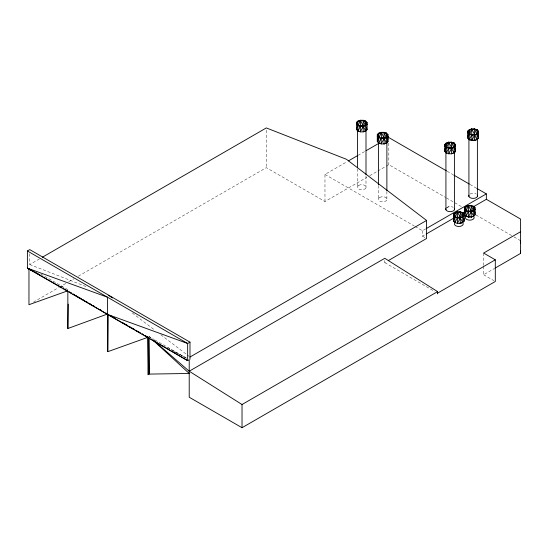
<?xml version="1.0" encoding="UTF-8"?>
<svg xmlns="http://www.w3.org/2000/svg" width="548" height="548" viewBox="0 0 548 548"><rect width="100%" height="100%" fill="white"/><g stroke="black" fill="none" stroke-linecap="round" stroke-linejoin="round"><path stroke-width="0.41" stroke-dasharray="2.74 2.06" d="M29.75 253.758L29.75 264.52L39.388 258.951M33.387 302.154L58.451 287.679M59.184 287.255L65.822 283.426M68.767 281.72L73.932 278.74M78.35 276.192L266.321 167.667L324.971 201.527L366.804 177.381M324.971 201.527L324.971 174.435L346.987 161.728M357.995 155.372L365.338 151.132M369.742 175.682L377.079 171.449M377.812 171.024L388.82 164.667L445.709 197.513M148.563 336.952L149.145 336.616L154.248 339.561M415.117 226.482L422.501 230.742L425.44 229.05M422.501 230.742L422.501 236.161L425.44 234.469M384.778 260.56L384.778 262.636L386.977 261.369M483.624 266.301L483.624 274.74L494.714 268.335M449.024 206.692L447.058 207.35L445.921 208.487L447.058 207.35L449.024 206.692A4.384 2.535 0 0 1 453.265 207.35M29.75 264.52L87.659 287.179M60.849 285.988L63.821 287.577M173.463 351.172L186.21 358.111L167.777 347.727M447.189 171.277L453.1 174.689M470.095 184.498L476.007 187.909M446.449 197.938L461.964 206.897M476.007 215.001L513.312 236.544M514.045 236.962L519.874 240.325M324.971 174.435L414.377 226.057M422.501 236.161L425.214 237.729M483.624 274.74L493.844 280.644M384.778 262.636L434.68 291.454M40.62 273.959L69.027 290.358M154.974 339.979L186.299 358.063M132.274 312.976L154.687 330.081M160.797 334.746L186.594 354.446M187.279 354.96L189.313 356.515M151.084 338.287L149.145 336.616L151.029 338.342M483.624 253.066L483.624 265.458M388.82 143.144L388.82 164.667M386.881 191.464L386.881 199.931M378.408 185.532L378.408 199.931M366.002 176.018L366.002 187.875M357.522 168.777L357.522 187.875M266.321 130.191L266.321 167.667M470.054 194.074A4.384 2.535 0 0 1 476.253 194.074M358.659 185.43L357.529 186.56A4.384 2.535 0 0 0 362.146 189.738A4.384 2.535 0 0 0 365.735 186.149A4.384 2.535 0 0 0 358.659 185.43M379.545 197.486L378.408 198.616A4.384 2.535 0 0 0 382.264 201.794A4.384 2.535 0 0 0 387.011 199.054A4.384 2.535 0 0 0 381.511 196.828L379.545 197.486"/><path stroke-width="0.82" d="M453.484 219.501L453.484 214.083L454.915 212.651L457.395 211.823L460.258 211.823L462.738 212.651L464.17 214.083L464.17 221.152L462.738 222.584L460.258 223.413L457.395 223.413L454.915 222.584L453.484 221.152L453.963 217.214M464.43 213.179L464.43 207.761L465.862 206.329L468.341 205.5L471.205 205.5L473.684 206.329L475.116 207.761L475.116 214.83L473.684 216.261L471.205 217.09L468.341 217.09L465.862 216.261L464.43 214.83L464.91 210.898M478.5 131.191L477.39 132.678L478.493 132.842L478.493 138.26L477.068 139.699L474.582 140.521L471.718 140.521L469.239 139.699L467.807 138.26L467.807 131.191L469.239 129.76L471.718 128.931L474.582 128.931L477.061 129.76L478.5 131.191L478.493 138.26L477.068 134.281L478.493 132.842L478.5 131.191L477.39 131.362L477.061 129.76L474.287 129.575L474.582 128.931L472.02 129.575L471.718 128.931L467.807 131.191L468.917 131.362L467.807 132.842L469.239 134.281L471.718 135.103L474.582 135.103L477.068 134.281L477.068 139.699L474.287 134.466L471.718 135.103L469.239 139.699L470.629 139.788M520.6 243.305L520.6 240.75M134 329.382L107.524 314.388L107.6 313.983L67.849 328.512L68.233 304.14M357.214 124.156L357.851 121.115L360.331 120.286L363.194 120.286L365.674 121.115L367.105 122.547L367.105 129.616L365.674 131.047L363.194 131.876L360.331 131.876L357.851 131.047L356.419 129.616L356.419 122.547L357.851 121.115L357.851 124.985M377.298 140.021L377.778 137.733M378.415 134.692L378.73 133.171L381.209 132.342L384.073 132.342L386.552 133.171L387.984 134.603L387.984 141.672L386.552 143.103L384.073 143.932L381.209 143.932L378.73 143.103L377.298 141.672L377.298 134.603L378.73 133.171L378.73 137.041M444.818 149.885L445.298 147.604M445.771 145.316L446.25 143.035L448.73 142.213L451.593 142.213L454.073 143.035L455.504 144.467L455.504 151.543L454.073 152.974L451.593 153.796L448.73 153.796L446.25 152.974L444.818 151.543L444.818 144.467L446.25 143.035L446.25 146.905M467.807 136.61L468.287 134.329M468.766 132.041L469.239 129.76L469.239 133.63M454.593 214.172L454.915 212.651L454.915 216.522M465.547 207.85L465.862 206.329L465.862 210.199M356.419 129.616L357.851 125.629L357.522 124.026L356.419 124.197L357.851 125.629L360.331 126.458L363.194 126.458L365.674 125.629L367.105 124.197L366.002 124.026L367.105 122.547L366.002 122.718L365.674 121.115L362.899 120.923L363.194 120.286L360.625 120.923L360.331 120.286L356.419 122.547L357.522 122.718L356.419 124.197M377.298 141.672L378.73 137.685L378.408 136.082L377.298 136.253L378.73 137.685L381.209 138.514L384.073 138.514L386.552 137.685L387.984 136.253L386.881 136.082L387.984 134.603L386.881 134.774L386.552 133.171L383.778 132.979L384.073 132.342L381.511 132.979L381.209 132.342L377.298 134.603L378.408 134.774L377.298 136.253M444.818 151.543L446.25 147.556L445.921 145.953L444.818 146.124L446.25 147.556L448.73 148.378L451.593 148.378L454.073 147.556L455.504 146.124L454.402 145.953L455.504 144.467L454.402 144.638L454.073 143.035L451.299 142.85L451.593 142.213L449.024 142.85L448.73 142.213L444.818 144.467L445.921 144.638L444.818 146.124M467.807 138.26L469.239 134.281L468.917 132.678L467.807 132.842M358.467 124.971L360.331 120.286L363.194 125.704L362.899 126.341M379.353 137.027L381.209 132.342L384.073 137.76L383.778 138.397M446.873 146.891L448.73 142.213L451.593 147.631L451.299 148.268M469.862 133.616L471.718 128.931L474.582 134.349L471.718 134.349L471.718 128.931L467.807 131.191M455.532 216.508L457.395 211.823L460.258 217.241L459.957 217.878M466.177 210.966L468.341 205.5L471.205 210.918L470.91 211.562M358.659 130.582L357.851 131.047L360.625 125.821M383.778 137.877L386.552 143.103L386.552 137.685L387.984 141.672L384.073 143.932L384.073 138.514L387.984 136.253L384.073 138.514L381.209 143.932L381.209 138.514L379.545 137.219L378.73 137.685L378.73 143.103L381.511 137.877M473.643 140.041L471.718 140.521L472.02 134.466M472.02 139.884L471.718 140.521L474.582 135.103L478.493 132.842L474.582 135.103L474.582 140.521L476.541 139.391M455.724 222.118L454.915 222.584L457.69 217.351M467.944 216.405L465.862 216.261L468.636 211.035M468.636 216.453L468.341 217.09L469.629 216.768M447.058 152.502L446.25 152.974L449.024 147.741M453.484 215.734L454.587 214.254L453.484 214.083L453.484 221.152L454.915 217.166L454.587 215.563L453.484 215.734L454.915 217.166L457.395 217.994L460.258 217.994L462.738 217.166L464.17 215.734L463.06 215.563L464.17 214.083L463.06 214.254L462.738 212.651L459.957 212.46L460.258 211.823L457.69 212.46L457.395 211.823L453.484 214.083L457.395 211.823L457.69 217.878L460.258 217.241L460.258 211.823L462.115 216.508M464.43 209.411L465.54 207.932L464.43 207.761L464.43 214.83L465.862 210.843L465.54 209.24L464.43 209.411L465.862 210.843L468.341 211.672L471.205 211.672L473.684 210.843L475.116 209.411L474.006 209.24L475.116 207.761L474.013 207.932L473.684 206.329L470.91 206.144L471.205 205.5L468.636 206.144L468.341 205.5L464.43 207.761L468.341 205.5L468.636 211.562M461.368 222.55L460.258 223.413L459.957 222.769M520.6 231.722L483.624 253.066L495.303 259.814L495.303 281.487L242.024 427.714L189.211 397.218L189.211 359.741L187.649 360.646L27.4 268.13L27.4 250.97L29.75 249.614L189.992 342.137L189.992 359.289M42.354 257.238L266.321 127.931L346.446 159.29L426.57 220.447L426.57 238.51L388.443 260.519M364.865 121.581L365.674 121.115M385.744 133.637L386.552 133.171L387.189 136.212M348.459 160.879L357.262 155.796M366.071 150.707L379.278 143.083M387.354 138.425L388.82 137.575L446.449 170.846M453.265 143.501L454.073 143.035L454.552 145.323M476.253 130.225L477.061 129.76L477.541 132.047M452.895 153.043L451.593 153.796L451.299 147.741M454.203 152.289L455.504 151.543L454.073 147.556L454.073 152.974L451.593 148.378L455.504 146.124L451.593 148.378L448.73 153.796L448.73 148.378L447.058 147.083L446.25 147.556L446.25 152.974M189.992 342.137L187.649 343.486L107.524 314.388L72.994 294.064M189.992 357.036L426.57 220.447M426.173 228.626L486.35 193.882L486.35 199.301L520.6 219.077L520.6 253.395L495.454 267.91M461.923 213.117L462.738 212.651L463.375 215.693M472.876 206.795L473.684 206.329L474.321 209.37M426.173 234.044L454.059 217.946M462.868 212.857L465.067 211.59M473.136 206.925L486.35 199.301M153.673 340.52L189.211 371.215L384.778 258.307L437.592 291.611L437.592 293.865M470.91 216.453L471.205 217.09L472.506 216.337M242.024 427.714L242.024 404.52L437.592 291.611M437.592 293.132L495.303 259.814M444.818 144.467L448.73 142.213L449.024 148.268M356.419 122.547L360.331 120.286L360.625 126.341L363.194 125.704L363.194 120.286L365.365 125.752M377.298 134.603L381.209 132.342L381.511 138.397M67.425 290.933L28.962 304.702L28.962 268.931M153.529 340.644L189.211 373.469L149.145 374.092L148.577 337.801L148.563 374.428L147.974 337.294L107.915 351.638L107.915 314.162L107.6 351.46L107.524 297.228L27.4 268.13L61.965 287.7M467.102 211.336L471.205 210.918L471.205 205.5L473.068 210.185M360.331 126.458L362.899 125.821L365.674 131.047L365.674 125.629L367.105 129.616L363.194 131.876L363.194 126.458L367.105 124.197L363.194 126.458L360.331 131.876L360.331 126.458L358.659 125.163L357.851 125.629L357.851 131.047M381.209 138.514L384.073 137.76L384.073 132.342L385.936 137.027M448.73 148.378L451.593 147.631L451.593 142.213L453.456 146.891M469.924 211.24L471.205 210.918M465.862 216.261L465.862 210.843L466.67 210.377L468.341 211.672L470.91 211.035L473.684 216.261L473.684 210.843L475.116 214.83M457.395 217.994L459.957 217.351L462.738 222.584L462.738 217.166L464.17 221.152L460.258 223.413L460.258 217.994L464.17 215.734L460.258 217.994L457.395 223.413L457.395 217.994L455.724 216.7L454.915 217.166L454.915 222.584M360.331 125.704L363.194 125.704M381.209 137.76L384.073 137.76M448.73 147.631L451.593 147.631M457.395 217.241L460.258 217.241M108.285 295.256L112.587 297.948M27.4 268.13L33.346 271.308M34.832 272.096L39.292 274.48M63.438 288.536L67.849 291.036L67.849 328.512M135.472 330.211L136.945 331.047M138.411 331.876L140.624 333.129M142.09 333.958L143.562 334.794L142.151 333.931M147.974 337.294L145.035 335.629L147.974 337.294L147.974 374.77M453.84 175.113L469.355 184.073M476.746 188.341L486.35 193.882M27.4 250.97L187.649 343.486L187.649 360.646L150.912 339.02M73.007 294.009L74.48 294.858M75.953 295.708L78.159 296.982M79.631 297.831L81.104 298.681M82.577 299.53L84.782 300.811M86.255 301.66L87.728 302.51M89.201 303.359L91.406 304.633M92.879 305.483L94.352 306.332M99.503 309.305L100.976 310.154M106.127 313.134L107.6 313.983M110.826 315.847L112.285 316.689M113.744 317.525L115.196 318.367M122.485 322.573L127.581 325.519M129.04 326.361L130.493 327.197M131.952 328.04L134.137 329.3M135.596 330.143L137.048 330.985M138.507 331.828L139.966 332.663M189.211 371.215L242.024 404.52M471.718 135.103L470.054 133.808L469.239 134.281L469.239 139.699M474.287 139.884L474.582 140.521M383.778 143.295L384.073 143.932M476.445 133.616L474.582 128.931L474.582 134.349M478.178 135.089L478.5 136.61M474.801 211.658L475.116 213.179M455.189 148.364L455.504 149.885M463.848 217.981L464.17 219.501M387.669 138.5L387.984 140.021M365.995 122.636L366.311 124.156M520.6 250.84L520.6 253.395M477.39 138.939L477.39 196.52M477.061 129.76L477.061 133.63M473.684 206.329L473.684 210.199M471.205 217.09L471.205 211.672L475.116 209.411L471.205 211.672L468.341 217.09L468.341 211.672M468.917 138.939L468.917 196.52M462.738 212.651L462.738 216.522M454.402 151.748L454.402 209.795M454.073 143.035L454.073 146.905M445.921 151.748L445.921 209.795M386.881 141.884L386.881 190.615M386.552 133.171L386.552 137.041M378.408 142.35L378.408 184.69M366.002 129.828L366.002 174.709M365.674 121.889L365.674 124.985M357.522 129.828L357.522 167.551M149.145 337.465L149.145 374.092M463.06 223.283A4.384 2.535 0 0 1 458.827 226.468A4.384 2.535 0 0 1 454.587 223.283M454.402 208.487A4.384 2.535 0 0 1 450.161 211.672A4.384 2.535 0 0 1 445.921 208.487M474.006 216.96A4.384 2.535 0 0 1 469.773 220.145A4.384 2.535 0 0 1 465.54 216.96M477.39 195.211A4.384 2.535 0 0 1 473.157 198.397A4.384 2.535 0 0 1 468.917 195.211M71.535 293.159L69.322 291.885L71.528 293.194"/></g></svg>
